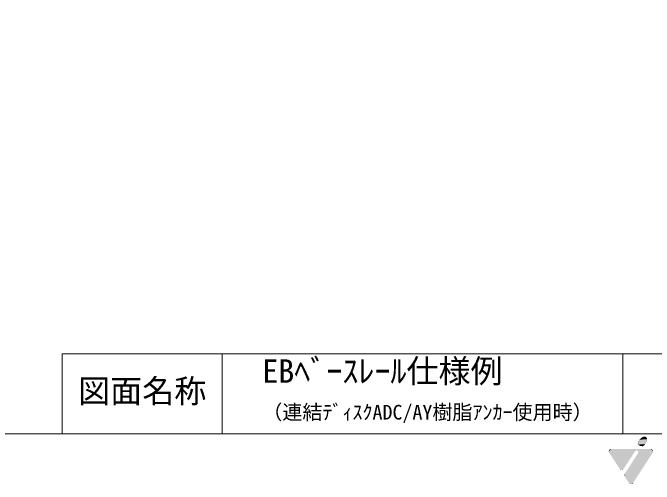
# Model space of a CAD drawing. Units: millimetres, scale not verified. Extents: x -810 to 810, y -566 to 552.
# Drawn here: x 53.1 to 533.6, y -565.6 to -212.7 of the extents above; entities that cross this region are included whole.
import ezdxf
from ezdxf.enums import TextEntityAlignment as Align

# ---------------------------------------------------------------- set-up
doc = ezdxf.new("R2010")
doc.units = ezdxf.units.MM
doc.header["$LTSCALE"] = 6
doc.layers.add('1-F', color=7, linetype='Continuous', lineweight=18)
doc.layers.add('F-F', color=7, linetype='Continuous', lineweight=18)
doc.layers.add('E-E', color=7, linetype='Continuous')
doc.styles.add('ＭＳ ゴシック', font='')
doc.styles.get('ＭＳ ゴシック').set_extended_font_data('MS Gothic')

msp = doc.modelspace()

# ---------------------------------------------------------------- hatches: boundary and pattern name
at = {"layer": 'F-F'}
for color, points in [(70, [(522.602, -532.322, 0.09), (521.156, -536.015)]), (70, [(526.146, -529.977, 0.2), (522.602, -532.322)]), (70, [(527.521, -530.308, 0.2), (526.146, -529.977)]), (70, [(526.757, -535.571, 0.09), (528.197, -531.878)]), (70, [(528.197, -531.878, 0.15), (527.521, -530.308)]), (70, [(521.156, -536.015, 0.15), (525.026, -537.195)]), (70, [(525.026, -537.195, 0.13), (526.757, -535.571)]), (5, [(501.395, -539.191, 0.41), (499.551, -541.037)]), (5, [(499.551, -541.037, 0.12), (499.777, -541.899)]), (5, [(532.725, -541.034, 0.41), (530.852, -539.19)]), (5, [(532.435, -542.024, 0.17), (532.725, -541.034)]), (5, [(507.855, -554.265, 0.2), (509.171, -554.826)]), (5, [(509.171, -554.826, 0.25), (510.712, -553.985)]), (5, [(511.494, -557.819, 0.16), (511.157, -558.862)]), (5, [(511.157, -558.862, 0.15), (511.477, -559.904)]), (5, [(514.897, -565.088, 0.19), (516.165, -565.597)]), (5, [(516.165, -565.597, 0.26), (517.736, -564.717)])]:
    msp.add_hatch(color=color, dxfattribs=at).paths.add_polyline_path(points)

# ---------------------------------------------------------------- linework, layer by layer
for p, q in [((90, -528), (90, -468)), ((210, -528), (210, -468)), ((510, -528), (510, -468))]:
    msp.add_line(p, q, dxfattribs=at)
for points in [[(-810, 552), (810, 552), (810, -528), (-810, -528)], [(810, -468), (240.709, -468), (90, -468)]]:
    msp.add_lwpolyline(points, dxfattribs=at)
at = {"layer": 'F-F', "color": 70}
for points in [[(522.602, -532.322), (521.156, -536.015), (528.197, -531.878), (526.757, -535.571)], [(526.146, -529.977), (522.602, -532.322), (527.521, -530.308), (528.197, -531.878)], [(521.156, -536.015), (525.026, -537.195), (526.757, -535.571)]]:
    msp.add_solid(points, dxfattribs=at)
at = {"layer": 'F-F', "color": 5}
for points in [[(530.852, -539.19), (499.551, -541.037), (520.42, -540.339)], [(530.852, -539.19), (501.395, -539.191), (499.551, -541.037)], [(499.551, -541.037), (519.52, -540.545), (520.42, -540.339)], [(499.551, -541.037), (510.712, -553.985), (519.52, -540.545)], [(499.551, -541.037), (509.171, -554.826), (510.712, -553.985)], [(499.551, -541.037), (507.855, -554.265), (509.171, -554.826)], [(499.551, -541.037), (499.777, -541.899), (507.855, -554.265)], [(530.852, -539.19), (521.476, -542.417), (511.494, -557.819)], [(511.494, -557.819), (532.725, -541.034), (530.852, -539.19)], [(511.494, -557.819), (532.435, -542.024), (532.725, -541.034)], [(511.494, -557.819), (517.736, -564.717), (532.435, -542.024)], [(530.852, -539.19), (520.42, -540.339), (521.268, -540.706)], [(530.852, -539.19), (521.268, -540.706), (521.661, -541.112)], [(530.852, -539.19), (521.687, -542.076), (521.476, -542.417)], [(530.852, -539.19), (521.661, -541.112), (521.687, -542.076)], [(511.494, -557.819), (511.157, -558.862), (511.477, -559.904)], [(511.494, -557.819), (511.477, -559.904), (514.897, -565.088)], [(511.494, -557.819), (516.165, -565.597), (517.736, -564.717)], [(511.494, -557.819), (514.897, -565.088), (516.165, -565.597)]]:
    msp.add_solid(points, dxfattribs=at)

# ---------------------------------------------------------------- texts
at = {"layer": '1-F', "style": 'ＭＳ ゴシック'}
for s, height, p in [('EBﾍﾞｰｽﾚｰﾙ仕様例', 17.6, (240, -495)), ('（連結ﾃﾞｨｽｸADC/AY樹脂ｱﾝｶｰ使用時）', 11, (240, -520.5))]:
    msp.add_text(s, height=height, dxfattribs=at).set_placement(p, align=Align.BOTTOM_LEFT)
at = {"layer": 'E-E', "style": 'ＭＳ ゴシック'}
msp.add_text('図面名称', height=17.6, dxfattribs=at).set_placement((102, -510), align=Align.BOTTOM_LEFT)

doc.saveas('drawing.dxf')
